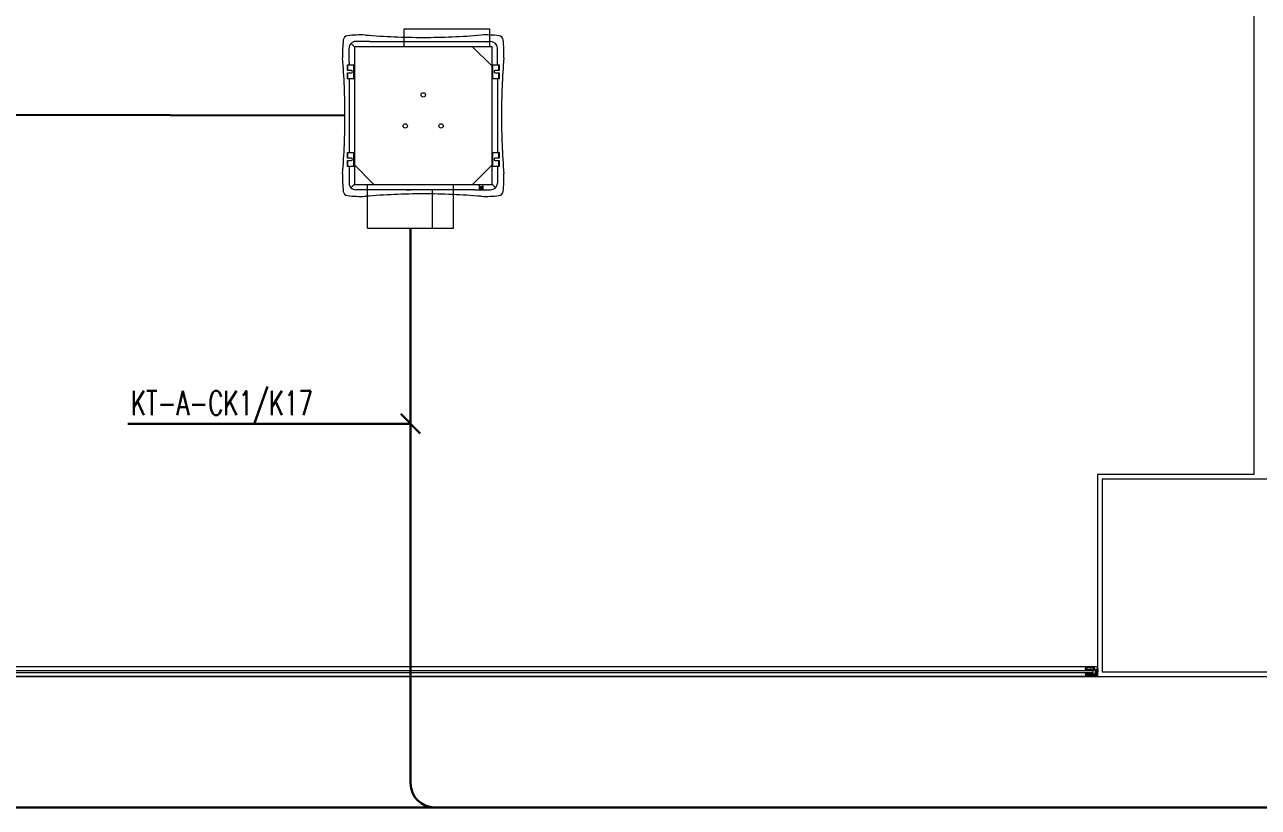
# Model space of a CAD drawing. Extents: x -1457 to 23780, y -2071 to 4205.
# Drawn here: x 15425 to 15937, y 2309 to 2634 of the extents above; entities that cross this region are included whole.
import ezdxf

# ---------------------------------------------------------------- set-up
doc = ezdxf.new("R2010")
doc.units = 0
doc.header["$MEASUREMENT"] = 0
doc.linetypes.add('HIDDEN', pattern=[0.375, 0.25, -0.125])
doc.layers.get('0').update_dxf_attribs({"color": 9, "lineweight": 9})
for name, color, linetype, lineweight in [('10', 9, 'Continuous', 9), ('E-KABLO', 7, 'Continuous', 30), ('E-YAZI', 7, 'Continuous', 30), ('M-TEFRIS2-015', 129, 'Continuous', 9), ('M-TEFRIS2-015 @ 1', 129, 'Continuous', 9), ('T-FC-KASETLİ-TAVAN', 230, 'Continuous', 9)]:
    doc.layers.add(name, color=color, linetype=linetype, lineweight=lineweight)
doc.styles.add('E-YAZI', font='txttw.shx')
pattern_1 = [(225, (-604.72494, -2171.82614), (-0.0883883476, 0.0883883476), []), (135, (-604.72494, -2171.82614), (0.0883883476, 0.0883883476), [])]

# ---------------------------------------------------------------- blocks, each defined once
blk = doc.blocks.new('p-kolon_80x80')
blk.add_lwpolyline([(-40, -40), (40, -40), (40, 40), (-40, 40)], close=True)
blk = doc.blocks.new('p-strahle-alüminyumdoğramaprofili')
at = {"layer": '10'}
h = blk.add_hatch(dxfattribs=at)
h.set_pattern_fill('NET', color=256, angle=315, style=0)
h.set_pattern_definition(pattern_1)
h.paths.add_polyline_path([(-4.62, 2.65), (-4.68, 2.65), (-4.72, 2.75), (-4.72, 2.8), (-4.69, 2.8), (-4.69, 2.92), (-4.98, 2.92), (-4.98, 2.8), (-4.95, 2.8), (-4.99, 2.65), (-5.08, 2.66), (-5.25, 2.28), (-5.14, 2.28), (-5.14, 2.33), (-4.98, 2.52, 0.2599), (-4.9, 2.28), (-4.66, 2.28, 0.382682)])
h.paths.add_polyline_path([(-4.86, 2.52), (-4.67, 2.52, -2.16717)], flags=16)
h = blk.add_hatch(dxfattribs=at)
h.set_pattern_fill('NET', color=256, angle=315, style=0)
h.set_pattern_definition(pattern_1)
h.paths.add_polyline_path([(-4.62, 0.88), (-4.68, 0.88), (-4.72, 0.77), (-4.72, 0.73), (-4.69, 0.73), (-4.69, 0.6), (-4.98, 0.6), (-4.98, 0.73), (-4.95, 0.73), (-4.99, 0.88), (-5.08, 0.87), (-5.25, 1.24), (-5.14, 1.24), (-5.14, 1.2), (-4.98, 1.01, -0.2599), (-4.9, 1.24), (-4.66, 1.24, -0.382682)])
h.paths.add_polyline_path([(-4.86, 1), (-4.67, 1, 2.16717)], flags=16)
h = blk.add_hatch(dxfattribs=at)
h.set_pattern_fill('NET', color=256, angle=315, style=0)
h.set_pattern_definition([(225, (-608.45214, -2173.53612), (-0.0883883476, 0.0883883476), []), (135, (-608.45214, -2173.53612), (0.0883883476, 0.0883883476), [])])
h.paths.add_polyline_path([(-3.45, 2.28), (-3.45, 2.57), (-4.49, 2.57), (-4.49, 2.28)])
h = blk.add_hatch(dxfattribs=at)
h.set_pattern_fill('NET', color=256, angle=315, style=0)
h.set_pattern_definition([(225, (-608.45214, -2180.04526), (-0.0883883476, 0.0883883476), []), (135, (-608.45214, -2180.04526), (0.0883883476, 0.0883883476), [])])
h.paths.add_polyline_path([(-3.45, 0.93), (-3.45, 1.24), (-4.49, 1.24), (-4.49, 0.93)])
h = blk.add_hatch(dxfattribs=at)
h.set_pattern_fill('NET', color=256, angle=315, style=0)
h.set_pattern_definition([(225, (-629.50454, -2177.58922), (-0.0883883476, 0.0883883476), []), (135, (-629.50454, -2177.58922), (0.0883883476, 0.0883883476), [])])
h.paths.add_polyline_path([(0, 0.68), (0, 1.75), (-0.18, 1.75), (-0.18, 0.68)])
for points in [[(-5.08, 2.66), (-5.25, 2.28)], [(-5.09, 0.88), (-5.25, 1.24)], [(-4.98, 2.52), (-5.14, 2.33), (-5.14, 2.28)], [(-4.98, 1.01), (-5.14, 1.2), (-5.14, 1.24)], [(-4.92, 3.6), (-4.92, 3.16), (-4.61, 3.16), (-4.61, 2.87), (-4.52, 2.87), (-4.62, 2.65), (-4.68, 2.65), (-4.72, 2.75), (-4.72, 2.8), (-4.69, 2.8), (-4.69, 3.05), (-4.98, 3.05), (-4.98, 2.8), (-4.95, 2.8), (-4.99, 2.65), (-5.08, 2.66), (-5.07, 3.76), (-0.11, 3.76)], [(-4.69, 2.92), (-4.98, 2.92)], [(-4.71, 0.6), (-4.98, 0.6)], [(-2.83, 0.2), (-2.67, 0.2), (-2.67, -0.04), (-4.87, -0.04), (-4.87, 0.19), (-4.57, 0.19), (-4.57, 0.73), (-2.67, 0.73)], [(-4.52, 2.87), (-4.49, 2.87), (-4.49, 2.26)], [(-4.49, 0.93), (-4.49, 0.93), (-4.49, 1.26)], [(-3.45, 2.26), (-3.45, 2.57)], [(-3.45, 1.26), (-3.45, 0.93)], [(-2.08, 0.93), (-2.08, 2.57)], [(-0.18, 0.68), (0, 0.68), (0, 1.75)], [(-0.18, 1.75), (0, 1.75)]]:
    blk.add_lwpolyline(points, dxfattribs=at)
for points in [[(-0.18, 2.74), (-0.18, 2.21), (0, 2.21), (0, 2.08), (-0.18, 2.08), (-0.18, 0.43), (0, 0.43), (0, 0), (-0.12, 0), (-0.12, -0.24), (-5.09, -0.24), (-5.09, 0.88), (-4.98, 0.88), (-4.94, 0.7), (-4.99, 0.7), (-4.99, 0.33), (-4.71, 0.33), (-4.71, 0.88), (-4.56, 0.88), (-4.52, 0.93), (-1.28, 0.93), (-1.2, 1.22), (-0.9, 1.22), (-0.9, 0.62), (-0.58, 0.62), (-0.58, 2.74)], [(-2.03, 0.78), (-1.35, 0.78), (-1.35, 0.08), (-1.28, 0.04), (-1.28, -0.04), (-2.09, -0.04), (-2.09, 0.1), (-2.03, 0.15)]]:
    blk.add_lwpolyline(points, close=True, dxfattribs=at)
for points in [[(-0.57, 3.26), (-0.57, 3.62), (-4.89, 3.62), (-4.89, 3.65, 0.561743), (-4.97, 3.66, 0.595966), (-4.92, 3.6, -2.204878)], [(-4.67, 2.52), (-4.86, 2.52, 1)], [(-4.67, 1), (-4.86, 1, -1)], [(-4.61, 2.87), (-4.49, 3.45, -0.833203), (-4.18, 3.44, -0.447088)], [(-4.49, 2.57), (-1.23, 2.57, -0.414214), (-0.9, 2.25), (-0.9, 1.22)], [(-4.18, 3.44), (-4.18, 2.99, 0.414214), (-4.07, 2.89), (-0.82, 2.89), (-0.82, 3.62)], [(-2.67, 0.73), (-2.67, 0.32), (-2.83, 0.32, 1), (-2.83, 0.2, -1)], [(-0.11, 3.76), (-0.11, 3.62), (-0.45, 3.62), (-0.45, 3.14, -1), (-0.66, 3.14)], [(-0.66, 3.14, -0.305404), (-0.57, 3.26, -5.773092)]]:
    blk.add_lwpolyline(points, format="xyb", dxfattribs=at)
for centre, radius, start, end in [((-4.73, 2.47), 0.253, 168.6676, 234.1258), ((-4.73, 1.06), 0.253, 125.8742, 191.3324), ((-4.77, 2.44), 0.125, 139.5402, 40.4598), ((-4.77, 1.08), 0.125, 319.5402, 220.4598), ((-4.84, 2.48), 0.273, 305.9738, 36.4289), ((-4.84, 1.04), 0.273, 323.5711, 54.0262)]:
    blk.add_arc(centre, radius, start, end, dxfattribs=at)
blk = doc.blocks.new('A$C36F04B5D')
at = {"color": 252, "lineweight": 0}
for p, q in [((145.2, 10.89), (146.63, 9.45)), ((153.62, 11.68), (147.15, 11.68)), ((154.1, 11.68), (153.62, 11.68)), ((154.1, 12.18), (154.1, 12.38)), ((154.1, 12.38), (156.55, 12.38)), ((154.1, 12.18), (156.55, 12.18)), ((154.1, 9.68), (154.1, 12.18)), ((156.55, 12.38), (156.55, 10.73)), ((157.45, 12.38), (159.9, 12.38)), ((157.45, 10.73), (157.45, 12.38)), ((157.45, 12.18), (159.9, 12.18)), ((159.9, 12.38), (159.9, 12.18)), ((159.9, 12.18), (159.9, 9.68)), ((190.5, 11.68), (159.9, 11.68)), ((190.5, 12.18), (190.5, 12.38)), ((190.5, 12.38), (192.95, 12.38)), ((190.5, 9.68), (190.5, 12.18)), ((190.5, 12.18), (192.95, 12.18)), ((192.95, 12.38), (192.95, 10.73)), ((193.85, 12.38), (196.3, 12.38)), ((193.85, 10.73), (193.85, 12.38)), ((193.85, 12.18), (196.3, 12.18)), ((196.3, 12.38), (196.3, 12.18)), ((196.3, 12.18), (196.3, 9.68)), ((197.37, 11.68), (196.3, 11.68)), ((197.37, 11.68), (203.15, 11.68)), ((203.77, 9.45), (205.15, 10.84)), ((144.35, 2.41), (144.35, 8.88)), ((154.1, 9.68), (159.9, 9.68)), ((154.1, 9.48), (154.1, 9.68)), ((154.7, 9.48), (154.6, 9.48)), ((159.9, 9.68), (159.9, 9.48)), ((190.5, 9.68), (196.3, 9.68)), ((190.5, 9.68), (190.5, 9.48)), ((196.3, 9.68), (196.3, 9.48)), ((205.95, 7.18), (205.95, 8.88)), ((205.95, 3.11), (205.95, 7.24)), ((128.4, 4), (128.4, -31.7)), ((128.4, 4), (128.6, 4)), ((128.6, 4), (146.4, 4)), ((144.35, -40.6), (144.35, 2.41)), ((146.4, 4), (146.6, 4)), ((205.95, 3.11), (205.95, -40.6)), ((144.35, -12.08), (144.35, -13.86)), ((203.8, -11.22), (211.2, -11.22)), ((211.2, -11.22), (211.2, -46.62)), ((144.15, -22.89), (128.6, -22.89)), ((128.4, -31.7), (128.6, -31.7)), ((128.6, -31.7), (146.4, -31.7)), ((146.4, -31.7), (146.6, -31.7)), ((144.35, -40.6), (144.35, -47.12)), ((205.95, -40.6), (205.95, -45.47)), ((144.4, -42.57), (144.57, -42.47)), ((144.4, -42.57), (144.4, -43.87)), ((144.57, -43.97), (144.4, -43.87)), ((144.57, -42.47), (144.67, -42.47)), ((144.57, -43.97), (144.57, -42.47)), ((144.67, -43.97), (144.57, -43.97)), ((144.67, -42.47), (144.67, -43.97)), ((144.67, -42.52), (144.97, -42.52)), ((144.67, -43.92), (144.97, -43.92)), ((144.97, -42.52), (145.07, -42.47)), ((144.97, -42.52), (144.97, -43.92)), ((145.07, -43.97), (144.97, -43.92)), ((145.07, -42.47), (145.17, -42.47)), ((145.07, -43.97), (145.07, -42.47)), ((145.17, -43.97), (145.07, -43.97)), ((145.17, -42.47), (145.17, -43.97)), ((145.17, -42.52), (145.47, -42.52)), ((145.17, -43.92), (145.47, -43.92)), ((145.47, -42.52), (145.57, -42.47)), ((145.47, -42.52), (145.47, -43.92)), ((145.57, -43.97), (145.47, -43.92)), ((145.57, -43.97), (145.57, -42.47)), ((145.57, -42.47), (145.67, -42.47)), ((145.67, -43.97), (145.57, -43.97)), ((145.67, -42.47), (145.67, -43.97)), ((145.67, -42.52), (146.4, -42.52)), ((145.67, -43.92), (146.4, -43.92)), ((146.4, -41.97), (146.6, -41.97)), ((146.4, -42.52), (146.4, -41.97)), ((146.4, -43.02), (146.4, -42.52)), ((146.4, -43.02), (146.6, -43.02)), ((146.4, -43.22), (146.4, -43.02)), ((146.4, -43.42), (146.4, -43.22)), ((146.6, -43.42), (146.4, -43.42)), ((146.4, -43.92), (146.4, -43.42)), ((146.4, -44.47), (146.4, -43.92)), ((146.6, -44.47), (146.4, -44.47)), ((205.95, -45.84), (205.95, -47.12)), ((146.63, -47.69), (145.19, -49.12)), ((146.6, -46.92), (146.6, -47.22)), ((153.62, -49.92), (147.15, -49.92)), ((154.1, -49.92), (153.62, -49.92)), ((154.1, -47.92), (154.1, -47.72)), ((159.9, -47.92), (154.1, -47.92)), ((154.1, -50.42), (154.1, -47.92)), ((156.55, -50.42), (154.1, -50.42)), ((154.1, -50.62), (154.1, -50.42)), ((156.55, -50.62), (154.1, -50.62)), ((156.55, -48.97), (156.55, -50.62)), ((157.45, -50.62), (157.45, -48.97)), ((159.9, -50.42), (157.45, -50.42)), ((159.9, -50.62), (157.45, -50.62)), ((159.9, -47.72), (159.9, -47.92)), ((159.9, -47.92), (159.9, -50.42)), ((190.5, -49.92), (159.9, -49.92)), ((159.9, -50.42), (159.9, -50.62)), ((190.5, -47.92), (190.5, -47.72)), ((190.5, -50.42), (190.5, -47.92)), ((196.3, -47.92), (190.5, -47.92)), ((192.95, -50.42), (190.5, -50.42)), ((190.5, -50.62), (190.5, -50.42)), ((192.95, -50.62), (190.5, -50.62)), ((192.95, -48.97), (192.95, -50.62)), ((193.85, -50.62), (193.85, -48.97)), ((196.3, -50.42), (193.85, -50.42)), ((196.3, -50.62), (193.85, -50.62)), ((196.3, -47.72), (196.3, -47.92)), ((196.3, -47.92), (196.3, -50.42)), ((196.67, -49.92), (196.3, -49.92)), ((196.3, -50.42), (196.3, -50.62)), ((196.67, -49.92), (203.15, -49.92)), ((211.2, -46.62), (203.8, -46.62))]:
    blk.add_line(p, q, dxfattribs=at)
for p, q in [((146.6, 1.38), (154.7, 9.48)), ((146.6, 9.38), (146.6, 8.28)), ((146.6, 8.98), (146.6, 8.68)), ((146.6, 8.28), (146.6, 1.38)), ((147.1, 9.48), (146.7, 9.48)), ((154.7, 9.48), (147.1, 9.48)), ((157.96, 9.48), (154.7, 9.48)), ((190.5, 9.48), (157.96, 9.48)), ((195.7, 9.48), (190.5, 9.48)), ((196.3, 9.48), (195.8, 9.48)), ((203.7, 9.48), (196.3, 9.48)), ((203.8, 1.38), (203.8, 9.38)), ((203.8, 8.68), (203.8, 8.98)), ((146.6, 1.38), (146.6, -47.62)), ((203.8, -11.22), (203.8, 1.38)), ((203.8, -39.62), (203.8, -11.22)), ((146.6, -39.62), (154.7, -47.72)), ((203.8, -39.62), (195.72, -47.72)), ((203.8, -46.62), (203.8, -39.62)), ((146.6, -41.97), (146.6, -43.02)), ((146.6, -43.02), (146.6, -43.22)), ((146.6, -43.22), (146.6, -43.42)), ((146.6, -43.42), (146.6, -44.47)), ((146.7, -47.72), (147.1, -47.72)), ((147.1, -47.72), (158.24, -47.72)), ((158.24, -47.72), (195.72, -47.72)), ((195.72, -47.72), (203.7, -47.72)), ((203.8, -47.62), (203.8, -46.62)), ((203.8, -47.22), (203.8, -46.92))]:
    blk.add_line(p, q)
for centre in [(170.9, -11.67), (183.8, -19.12), (170.9, -26.56)]:
    blk.add_circle(centre, 0.9, dxfattribs=at)
for centre, radius, start, end in [((191.62, 6.79), 50, 173.6548, 182.1901), ((143.92, 12.1), 2, 96.5483, 173.6548), ((149.39, -35.59), 50, 88.068, 96.5483), ((175.15, 301.88), 288.5, 265.2133, 270), ((175.15, 301.88), 288.5, 270, 274.7719), ((200.91, -35.59), 50, 83.4517, 91.932), ((206.38, 12.1), 2, 6.3452, 83.4517), ((158.68, 6.79), 50, 357.8099, 6.3452), ((146.7, 9.38), 0.1, 134.9586, 180), ((146.7, 9.38), 0.1, 90, 134.9586), ((203.7, 9.38), 0.1, 45.0414, 90), ((203.7, 9.38), 0.1, 0, 45.0414), ((-145.85, -19.12), 288.5, 0, 4.7719), ((496.15, -19.12), 288.5, 175.2281, 180), ((-145.85, -19.12), 288.5, 355.2133, 0), ((496.15, -19.12), 288.5, 180, 184.7867), ((191.62, -44.88), 50, 178.0684, 186.5277), ((158.68, -44.88), 50, 353.4723, 1.9316), ((143.93, -50.33), 2, 186.5277, 263.4723), ((146.7, -47.62), 0.1, 180, 225.0414), ((146.7, -47.62), 0.1, 225.0414, 270), ((203.7, -47.62), 0.1, 270, 0), ((206.37, -50.33), 2, 276.5277, 353.4723), ((149.39, -2.65), 50, 263.4723, 271.9334), ((175.15, -340.12), 288.5, 90, 94.7867), ((175.15, -340.12), 288.5, 85.2281, 90), ((200.91, -2.65), 50, 268.0666, 276.5277)]:
    blk.add_arc(centre, radius, start, end)
for centre, radius, start, end in [((147.24, 8.85), 2.89, 135.0273, 179.2423), ((147.11, 8.97), 2.71, 89.2423, 135.0273), ((157, 10.73), 0.45, 180, 0), ((193.4, 10.73), 0.45, 180, 0), ((203.18, 8.97), 2.72, 43.4512, 90.6949), ((203.06, 8.84), 2.89, 0.7887, 43.545), ((206.07, -45.66), 0.225, 123.1177, 236.9215), ((147.24, -47.08), 2.89, 180.7417, 224.9567), ((147.11, -47.2), 2.71, 224.9567, 270.7417), ((157, -48.97), 0.45, 0, 180), ((193.4, -48.97), 0.45, 0, 180), ((203.15, -47.12), 2.8, 270, 0)]:
    blk.add_arc(centre, radius, start, end, dxfattribs=at)

msp = doc.modelspace()

# ---------------------------------------------------------------- linework, layer by layer
at = {"layer": 'E-KABLO', "color": 6}
for p, q in [((15558, 2595.98), (14886.64, 2597.4)), ((15585.24, 2549.23), (15585.24, 2318.69)), ((16574.04, 2308.69), (14152.89, 2308.69))]:
    msp.add_line(p, q, dxfattribs=at)
msp.add_arc((15595.24, 2318.69), 10, 180, 270, dxfattribs=at)
at = {"layer": 'E-YAZI'}
for p, q in [((15581.2, 2472.07), (15589.28, 2463.99)), ((15467.82, 2468.03), (15585.24, 2468.03))]:
    msp.add_line(p, q, dxfattribs=at)
at = {"layer": 'M-TEFRIS2-015', "linetype": 'HIDDEN', "lineweight": 0}
for p, q in [((15935.5, 2743), (15935.5, 2447)), ((15935.5, 2447), (15870.5, 2447)), ((15870.5, 2447), (15870.5, 2363)), ((14182.5, 2363), (16650.5, 2363)), ((15870.5, 2363), (15254.5, 2363))]:
    msp.add_line(p, q, dxfattribs=at)
for points in [[(15798, 2819.3), (15798, 2803), (15800, 2803), (15870.5, 2803), (15870.5, 2743), (15935.5, 2743), (15935.5, 2447), (15870.5, 2447), (15870.5, 2363), (15959.5, 2363)], [(15865.54, 2367), (15349.46, 2367)], [(15346.46, 2365.5), (15868.53, 2365.5)], [(15868.53, 2364.5), (15346.46, 2364.5)], [(15865.54, 2363), (15349.45, 2363)]]:
    msp.add_lwpolyline(points, dxfattribs=at)

# ---------------------------------------------------------------- block references
msp.add_blockref('p-kolon_80x80', (15912.5, 2405), dxfattribs=at)
at = {"layer": 'M-TEFRIS2-015 @ 1', "linetype": 'HIDDEN', "lineweight": 0, "xscale": -1, "rotation": 180}
msp.add_blockref('p-strahle-alüminyumdoğramaprofili', (15870.61, 2366.76), dxfattribs=at)
at = {"layer": 'T-FC-KASETLİ-TAVAN', "rotation": 90}
msp.add_blockref('A$C36F04B5D', (15571.39, 2420.83), dxfattribs=at)

# ---------------------------------------------------------------- texts
at = {"layer": 'E-KABLO', "color": 3, "linetype": 'Continuous', "style": 'E-YAZI', "width": 0.7}
msp.add_text('KT-A-CK1/K17', height=10, dxfattribs=at).set_placement((15469.11, 2471.62))

doc.saveas('drawing.dxf')
